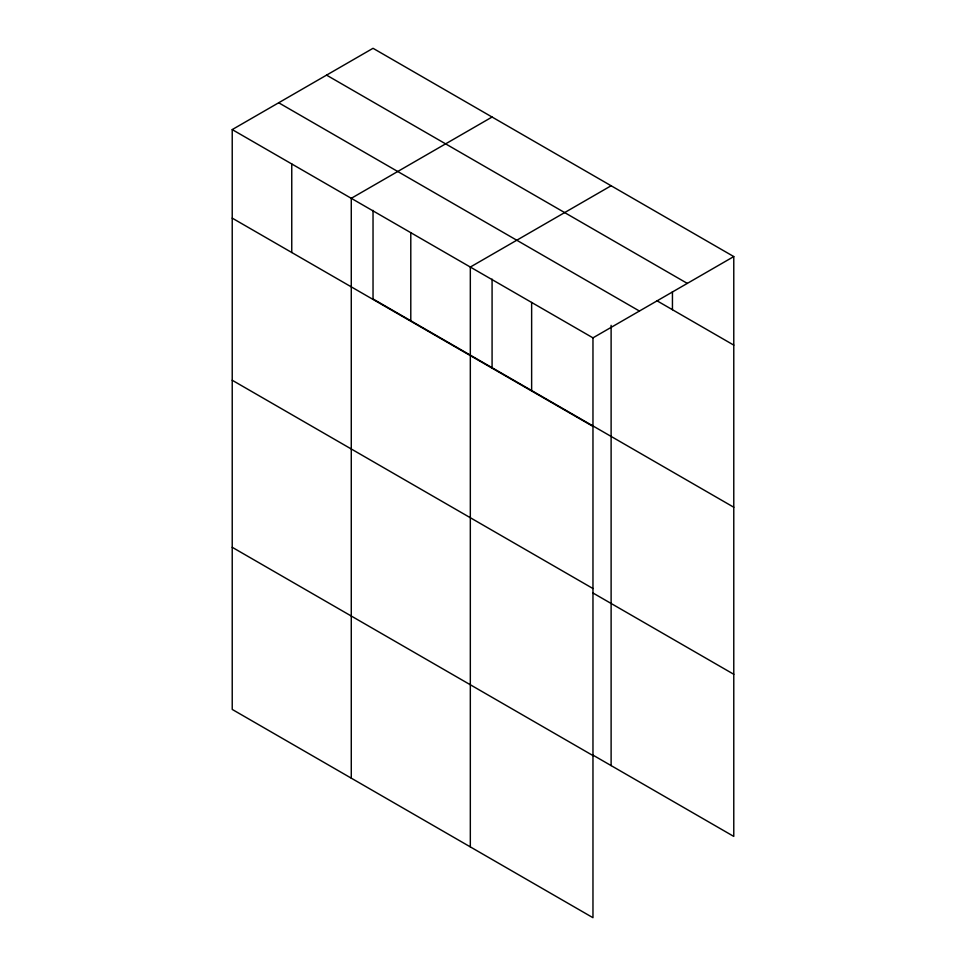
<?xml version="1.0" encoding="UTF-8"?>
<svg xmlns="http://www.w3.org/2000/svg" width="966" height="966" viewBox="0 0 966 966"><rect width="100%" height="100%" fill="white"/><g stroke="black" fill="none" stroke-linecap="round" stroke-linejoin="round"><path stroke-width="1.45" d="M373.033 210.395L373.033 298.965L733.774 507.235M232.226 129.589L592.967 337.858L592.967 917.7L232.226 709.43L232.226 129.589L373.033 48.3L733.774 256.57L733.774 836.411L593.003 755.134M492.08 117.031L351.274 198.32L351.274 778.161M611.116 185.762L470.321 267.051L470.321 846.892M592.967 337.858L733.774 256.57M326.568 75.131L687.309 283.4M656.783 300.668L733.774 345.116M278.691 102.77L639.432 311.04M232.226 218.135L592.967 426.404M232.226 380.254L592.967 588.535M593.003 593.015L733.774 674.28M232.226 547.299L592.967 755.569M672.445 291.696L672.445 309.712M611.116 325.337L611.116 765.591M531.638 302.455L531.638 391.001M492.08 279.126L492.08 367.696M410.791 232.685L410.791 321.231M291.756 163.954L291.756 252.5"/></g></svg>
